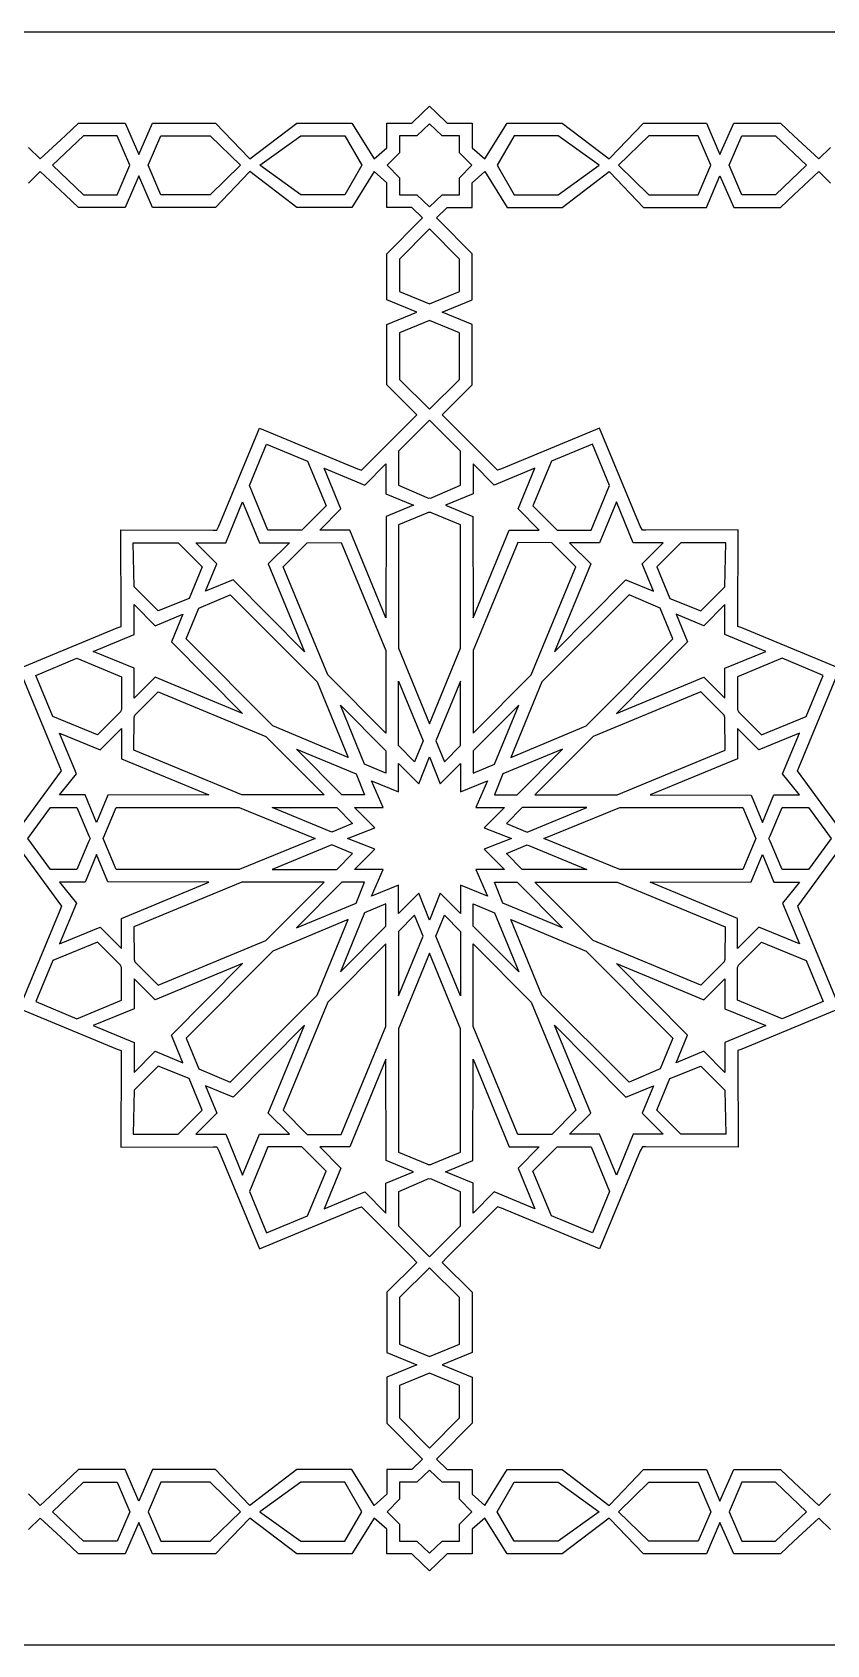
# Model space of a CAD drawing. Extents: x -1925 to 1925, y -1275 to 1275.
# Drawn here: x -629 to 629, y -1275 to 1275 of the extents above; entities that cross this region are included whole.
import ezdxf

# ---------------------------------------------------------------- set-up
doc = ezdxf.new("R2010")
doc.units = 0
doc.layers.add('LAYER_1', color=18, linetype='CONTINUOUS')

msp = doc.modelspace()

# ---------------------------------------------------------------- linework, layer by layer
at = {"layer": 'LAYER_1'}
for points in [[(-1925, -1275), (1925, -1275), (1925, 1275), (-1925, 1275)], [(0, 998.9), (19.8, 1017.9), (47.4, 1017.9), (47.4, 1045), (67, 1064.6), (47.4, 1084.3), (47.4, 1111.4), (19.8, 1111.4), (0, 1130.4), (-19.8, 1111.4), (-47.4, 1111.4), (-47.4, 1084.3), (-67.1, 1064.6), (-47.4, 1045), (-47.4, 1017.9), (-19.8, 1017.9)], [(-474.2, 1064.6), (-474.2, 1064.6), (-494.5, 1111.3), (-547.7, 1111.4), (-596.7, 1064.6), (-547.7, 1017.9), (-494.5, 1017.9), (-474.2, 1064.6)], [(-445.2, 1064.6), (-445.2, 1064.6), (-425.4, 1111.4), (-347.1, 1111.4), (-299.3, 1064.6), (-347.1, 1017.9), (-425.4, 1017.9), (-445.2, 1064.6)], [(-268.5, 1064.6), (-268.5, 1064.6), (-203.4, 1111.4), (-134.2, 1111.4), (-107.2, 1064.6), (-134.2, 1017.9), (-203.4, 1017.9), (-268.5, 1064.6)], [(268.5, 1064.6), (268.5, 1064.6), (203.4, 1111.4), (134.2, 1111.4), (107.2, 1064.6), (134.2, 1017.9), (203.4, 1017.9), (268.5, 1064.6)], [(445.2, 1064.6), (445.2, 1064.6), (425.4, 1111.4), (347.1, 1111.4), (299.3, 1064.6), (347.1, 1017.9), (425.4, 1017.9), (445.2, 1064.6)], [(474.2, 1064.6), (474.2, 1064.6), (494.5, 1111.3), (547.7, 1111.4), (596.7, 1064.6), (547.7, 1017.9), (494.5, 1017.9), (474.2, 1064.6)], [(0, 845.5), (47.4, 865.2), (47.4, 916.4), (0, 964.2), (-47.4, 916.4), (-47.5, 865.2)], [(0, 678.7), (47.3, 725.7), (47.4, 799.4), (0, 818.9), (-47.4, 799.4), (-47.3, 725.7)], [(0, 538.5), (2.2, 538.3), (4.3, 539.3), (49.1, 558.5), (49, 612.3), (49, 612.4), (0, 661.5), (-49, 612.4), (-49, 612.3), (-49.1, 558.5), (-4.3, 539.3), (-2.2, 538.3)], [(-201.8, 487.7), (-255.8, 487.7), (-285, 558.2), (-257.9, 623.4), (-192.9, 596.5), (-163.7, 525.9)], [(201.8, 487.7), (255.8, 487.7), (285, 558.2), (257.9, 623.4), (192.9, 596.5), (163.7, 525.9)], [(-69.1, 349.2), (-126.3, 487.7), (-173.7, 487.7), (-140.2, 521.3), (-166.8, 585.7), (-102.4, 559), (-68.9, 592.6), (-68.9, 545.1), (-25.5, 527.2), (-68.7, 509.2)], [(69.1, 349.2), (126.3, 487.7), (173.7, 487.7), (140.2, 521.3), (166.8, 585.7), (102.4, 559), (68.9, 592.6), (68.9, 545.1), (25.5, 527.2), (68.7, 509.2)], [(-354.3, 391), (-336.3, 434.2), (-369.8, 467.7), (-322.5, 467.8), (-295.7, 532.2), (-269.1, 467.8), (-221.7, 467.8), (-255.2, 434.2), (-197.7, 295.3), (-310.8, 409)], [(0, 181.5), (49.1, 301.2), (49, 496), (4.1, 514.7), (2.1, 515.5), (0, 515.4), (-2.1, 515.5), (-4.1, 514.7), (-49, 496), (-49.1, 301.2)], [(354.3, 391), (336.3, 434.2), (369.8, 467.7), (322.4, 467.8), (295.7, 532.2), (269.1, 467.8), (221.7, 467.8), (255.2, 434.2), (197.7, 295.3), (310.8, 409)], [(-359.7, 429.5), (-380.5, 379.5), (-429.4, 359.9), (-467.4, 398), (-469, 467.7), (-397.9, 467.7)], [(-161.1, 258.9), (-231.7, 429.6), (-193.6, 467.8), (-139.6, 467.9), (-69, 297.2), (-69.1, 166.8)], [(161.1, 258.9), (231.7, 429.6), (193.6, 467.8), (139.6, 467.9), (69, 297.2), (69.1, 166.8)], [(359.7, 429.5), (380.4, 379.5), (429.4, 359.9), (467.4, 398), (468.9, 467.7), (397.9, 467.7)], [(-365.2, 364.3), (-315.7, 385.5), (-178, 247.7), (-128.6, 128.1), (-247.7, 178.1), (-385.3, 315.8)], [(365.2, 364.3), (315.7, 385.5), (178, 247.7), (128.6, 128.1), (247.7, 178.1), (385.3, 315.8)], [(-434.1, 255.3), (-467.6, 221.7), (-467.6, 269.2), (-532, 295.8), (-467.6, 322.5), (-467.5, 369.9), (-434.1, 336.4), (-390.6, 354.5), (-408.5, 311.2), (-295.7, 197.8)], [(434.1, 255.3), (467.6, 221.7), (467.6, 269.2), (532, 295.8), (467.5, 322.5), (467.5, 369.9), (434, 336.4), (390.6, 354.5), (408.5, 311.2), (295.7, 197.8)], [(-525.6, 163.7), (-596.2, 192.9), (-623.1, 258), (-558.1, 285), (-487.5, 255.7), (-487.5, 203.9), (-488.2, 202.1), (-488.9, 200.4)], [(525.6, 163.7), (596.2, 192.9), (623.1, 258), (558.1, 285), (487.4, 255.7), (487.5, 203.9), (488.2, 202.1), (488.9, 200.4)], [(-466.2, 195.1), (-429.5, 231.8), (-258.9, 161.2), (-166.8, 69), (-297.1, 68.9), (-467.7, 139.6), (-467.6, 189.7), (-467.6, 191.6)], [(-49.2, 249), (-10, 154.5), (-23.8, 121.5), (-49.2, 146.9)], [(49.2, 249), (10, 154.5), (23.8, 121.5), (49.2, 146.9)], [(466.2, 195.1), (429.4, 231.8), (258.9, 161.2), (166.8, 69), (297.1, 68.9), (467.7, 139.6), (467.6, 189.7), (467.6, 191.6)], [(-69.1, 103.4), (-102.6, 117.3), (-141.1, 210.8), (-69.1, 138.7)], [(69.1, 103.4), (102.6, 117.3), (141.1, 210.8), (69.1, 138.7)], [(-585.5, 68.9), (-558.7, 102.4), (-585.4, 166.8), (-521, 140.1), (-487.5, 173.7), (-487.5, 126.2), (-349.1, 69), (-509, 68.6), (-526.9, 25.4), (-544.9, 68.9)], [(585.5, 68.9), (558.7, 102.4), (585.4, 166.8), (521, 140.1), (487.5, 173.7), (487.5, 126.2), (349.1, 69), (509, 68.6), (526.9, 25.4), (544.9, 68.9)], [(-102.8, 69), (-138.7, 69), (-210.7, 141.1), (-116.3, 102.1)], [(-129.8, 0), (-129.8, 0), (-86.6, 17), (-118.8, 49.1), (-73.3, 49.1), (-91.7, 91.2), (-49.2, 73.7), (-49.2, 118.8), (-17, 86.5), (0, 129.1), (17, 86.5), (49.2, 118.8), (49.2, 73.7), (91.7, 91.2), (73.3, 49.1), (118.8, 49.1), (86.6, 17), (129.8, 0), (129.8, 0), (129.8, 0), (86.6, -17), (118.8, -49.1), (73.3, -49.1), (91.7, -91.2), (49.2, -73.7), (49.2, -118.8), (17, -86.5), (0, -129.1), (-17, -86.5), (-49.2, -118.8), (-49.2, -73.7), (-91.7, -91.2), (-73.3, -49.1), (-118.8, -49.1), (-86.6, -17), (-129.8, 0)], [(102.8, 69), (138.7, 69), (210.7, 141.1), (116.3, 102.1)], [(-635.7, 0), (-600, 49), (-558.2, 49), (-539, 4.2), (-537.1, 0), (-539, -4.2), (-558.2, -49), (-600, -49)], [(-516.4, 0), (-495.8, 48.9), (-301.1, 49), (-181.1, 0), (-301.1, -49), (-495.8, -48.9)], [(-248.8, 49.1), (-146.9, 49.1), (-121.6, 23.7), (-154.5, 9.8)], [(248.8, 49.1), (146.9, 49.1), (121.6, 23.7), (154.5, 9.8)], [(181.1, 0), (301.1, 49), (495.8, 48.9), (516.4, 0), (495.8, -48.9), (301.1, -49)], [(537.1, 0), (539, 4.2), (558.2, 49), (600, 49), (635.7, 0), (600, -49), (558.2, -49), (539, -4.2)], [(-585.5, -68.9), (-558.7, -102.4), (-585.4, -166.8), (-521, -140.1), (-487.5, -173.7), (-487.5, -126.3), (-349.1, -69.1), (-509, -68.6), (-526.9, -25.4), (-544.9, -68.9)], [(-248.8, -49.1), (-146.9, -49.1), (-121.6, -23.8), (-154.5, -9.9)], [(248.8, -49.1), (146.9, -49.1), (121.6, -23.8), (154.5, -9.9)], [(585.5, -68.9), (558.7, -102.4), (585.4, -166.8), (521, -140.1), (487.5, -173.7), (487.5, -126.3), (349.1, -69.1), (509, -68.6), (526.9, -25.4), (544.9, -68.9)], [(-466.2, -195.1), (-429.5, -231.8), (-258.9, -161.2), (-166.8, -69), (-297.1, -69), (-467.7, -139.6), (-467.6, -189.7), (-467.6, -191.6)], [(-102.8, -69), (-138.7, -69), (-210.7, -141.1), (-116.3, -102.1)], [(102.8, -69), (138.7, -69), (210.7, -141.1), (116.3, -102.1)], [(466.2, -195.1), (429.4, -231.8), (258.9, -161.2), (166.8, -69), (297.1, -69), (467.7, -139.6), (467.6, -189.7), (467.6, -191.6)], [(-69.1, -103.4), (-102.6, -117.3), (-141.1, -210.8), (-69.1, -138.7)], [(-49.2, -249), (-10, -154.5), (-23.8, -121.5), (-49.2, -146.9)], [(49.2, -249), (10, -154.5), (23.8, -121.5), (49.2, -146.9)], [(69.1, -103.4), (102.6, -117.3), (141.1, -210.8), (69.1, -138.7)], [(-365.2, -364.3), (-315.7, -385.5), (-178, -247.7), (-128.6, -128.1), (-247.7, -178.1), (-385.3, -315.8)], [(365.2, -364.3), (315.7, -385.5), (178, -247.7), (128.6, -128.1), (247.7, -178.1), (385.3, -315.8)], [(-525.6, -163.7), (-596.2, -192.9), (-623.1, -258), (-558.1, -285), (-487.5, -255.8), (-487.5, -203.9), (-488.2, -202.1), (-488.9, -200.4)], [(-161.1, -258.9), (-231.7, -429.6), (-193.6, -467.9), (-139.6, -467.9), (-69, -297.2), (-69.1, -166.8)], [(161.1, -258.9), (231.7, -429.6), (193.6, -467.9), (139.6, -467.9), (69, -297.2), (69.1, -166.8)], [(525.6, -163.7), (596.2, -192.9), (623.1, -258), (558.1, -285), (487.4, -255.8), (487.5, -203.9), (488.2, -202.1), (488.9, -200.4)], [(-434.1, -255.3), (-467.6, -221.7), (-467.6, -269.2), (-532, -295.8), (-467.6, -322.5), (-467.5, -369.9), (-434.1, -336.4), (-390.6, -354.5), (-408.5, -311.2), (-295.7, -197.9)], [(0, -515.4), (2.1, -515.5), (4.1, -514.7), (49, -496), (49.1, -301.2), (0, -181.5), (-49.1, -301.2), (-49, -496), (-4.1, -514.7), (-2.1, -515.5)], [(434.1, -255.3), (467.6, -221.7), (467.6, -269.2), (532, -295.8), (467.5, -322.5), (467.5, -369.9), (434, -336.4), (390.6, -354.5), (408.5, -311.2), (295.7, -197.9)], [(-354.3, -391), (-336.3, -434.3), (-369.8, -467.7), (-322.5, -467.8), (-295.7, -532.2), (-269.1, -467.8), (-221.7, -467.8), (-255.2, -434.3), (-197.7, -295.4), (-310.8, -409)], [(354.3, -391), (336.3, -434.3), (369.8, -467.7), (322.4, -467.8), (295.7, -532.2), (269.1, -467.8), (221.7, -467.8), (255.2, -434.3), (197.7, -295.4), (310.8, -409)], [(-69.1, -349.2), (-126.3, -487.8), (-173.7, -487.7), (-140.2, -521.3), (-166.8, -585.7), (-102.4, -559), (-68.9, -592.6), (-68.9, -545.2), (-25.5, -527.2), (-68.7, -509.3)], [(69.1, -349.2), (126.3, -487.8), (173.7, -487.7), (140.2, -521.3), (166.8, -585.7), (102.4, -559), (68.9, -592.6), (68.9, -545.2), (25.5, -527.2), (68.7, -509.3)], [(-359.7, -429.5), (-380.5, -379.5), (-429.4, -359.9), (-467.4, -398), (-469, -467.7), (-397.9, -467.7)], [(359.7, -429.5), (380.4, -379.5), (429.4, -359.9), (467.4, -398), (468.9, -467.7), (397.9, -467.7)], [(-201.8, -487.7), (-255.8, -487.7), (-285, -558.2), (-257.9, -623.5), (-192.9, -596.5), (-163.7, -525.9)], [(201.8, -487.7), (255.8, -487.7), (285, -558.2), (257.9, -623.5), (192.9, -596.5), (163.7, -525.9)], [(0, -661.5), (49, -612.4), (49, -612.3), (49.1, -558.5), (4.3, -539.3), (2.2, -538.3), (0, -538.5), (-2.2, -538.3), (-4.3, -539.3), (-49.1, -558.5), (-49, -612.3), (-49, -612.4)], [(0, -818.9), (47.4, -799.4), (47.3, -725.7), (0, -678.7), (-47.3, -725.7), (-47.4, -799.4)], [(0, -964.2), (47.4, -916.4), (47.4, -865.2), (0, -845.5), (-47.5, -865.2), (-47.4, -916.4)], [(-474.2, -1064.6), (-474.2, -1064.6), (-494.5, -1111.4), (-547.7, -1111.4), (-596.7, -1064.6), (-547.7, -1017.9), (-494.5, -1017.9), (-474.2, -1064.6)], [(-445.2, -1064.6), (-445.2, -1064.6), (-425.4, -1111.4), (-347.1, -1111.4), (-299.3, -1064.6), (-347.1, -1017.9), (-425.4, -1017.9), (-445.2, -1064.6)], [(-268.5, -1064.6), (-268.5, -1064.6), (-203.4, -1111.4), (-134.2, -1111.4), (-107.2, -1064.6), (-134.2, -1017.9), (-203.4, -1017.9), (-268.5, -1064.6)], [(0, -1130.4), (19.8, -1111.4), (47.4, -1111.4), (47.4, -1084.3), (67, -1064.6), (47.4, -1045), (47.4, -1017.9), (19.8, -1017.9), (0, -998.9), (-19.8, -1017.9), (-47.4, -1017.9), (-47.4, -1045), (-67.1, -1064.6), (-47.4, -1084.3), (-47.4, -1111.4), (-19.8, -1111.4)], [(268.5, -1064.6), (268.5, -1064.6), (203.4, -1111.4), (134.2, -1111.4), (107.2, -1064.6), (134.2, -1017.9), (203.4, -1017.9), (268.5, -1064.6)], [(445.2, -1064.6), (445.2, -1064.6), (425.4, -1111.4), (347.1, -1111.4), (299.3, -1064.6), (347.1, -1017.9), (425.4, -1017.9), (445.2, -1064.6)], [(474.2, -1064.6), (474.2, -1064.6), (494.5, -1111.4), (547.7, -1111.4), (596.7, -1064.6), (547.7, -1017.9), (494.5, -1017.9), (474.2, -1064.6)]]:
    msp.add_lwpolyline(points, close=True, dxfattribs=at)
for points in [[(-634.6, 1092.6), (-616.2, 1074.7), (-576.8, 1111.4), (-555.7, 1131.4), (-481.4, 1131.3), (-459.8, 1081.6), (-438.6, 1131.4), (-338.9, 1131.4), (-285.3, 1075.7), (-284.3, 1074.6), (-209.8, 1131.4), (-122.7, 1131.4), (-87.6, 1074.7), (-67.4, 1092.4), (-67.4, 1131.4), (-27.9, 1131.4), (-10.9, 1147.7), (0, 1158), (10.9, 1147.7), (27.9, 1131.4), (67.4, 1131.4), (67.4, 1092.4), (87.6, 1074.7), (122.7, 1131.4), (209.8, 1131.4), (284.3, 1074.6), (285.3, 1075.7), (338.9, 1131.4), (438.6, 1131.4), (459.7, 1081.6), (481.4, 1131.3), (555.7, 1131.4), (576.8, 1111.4), (616.2, 1074.7), (634.6, 1092.6)], [(-652.8, 10.6), (-582.4, 107), (-584.9, 113.5), (-649.2, 268.8), (-494, 333.1), (-487.8, 335.4), (-487.8, 342.4), (-488.2, 488.1), (-342.5, 487.7), (-342.4, 487.7), (-336.8, 487.7), (-333.2, 493.9), (-268.9, 649.1), (-113.7, 584.8), (-107.5, 582.3), (-102.8, 587), (-28, 662.1), (-19.9, 670.2), (-67.3, 717.4), (-67.4, 812.8), (-20.1, 832.2), (-67.5, 851.8), (-67.4, 924.6), (-14.2, 978.3), (-10.9, 981.6), (-10.9, 981.6), (-27.9, 997.9), (-67.4, 997.9), (-67.4, 1036.9), (-87.6, 1054.6), (-122.7, 997.9), (-209.8, 997.9), (-284.3, 1054.7), (-285.3, 1053.6), (-338.9, 997.9), (-438.6, 997.9), (-459.8, 1047.7), (-481.4, 997.9), (-555.7, 997.9), (-576.8, 1017.9), (-616.2, 1054.6), (-634.6, 1036.6)], [(652.8, 10.6), (582.4, 107), (584.9, 113.5), (649.2, 268.8), (494, 333.1), (487.8, 335.4), (487.8, 342.4), (488.2, 488.1), (342.5, 487.7), (342.4, 487.7), (336.8, 487.7), (333.2, 493.9), (268.9, 649.1), (113.7, 584.8), (107.5, 582.3), (102.8, 587), (28, 662.1), (19.9, 670.2), (67.3, 717.4), (67.4, 812.8), (20.1, 832.2), (67.4, 851.8), (67.4, 924.6), (14.2, 978.3), (10.9, 981.6), (10.9, 981.6), (27.9, 997.9), (67.4, 997.9), (67.4, 1036.9), (87.6, 1054.6), (122.7, 997.9), (209.8, 997.9), (284.3, 1054.7), (285.3, 1053.6), (338.9, 997.9), (438.6, 997.9), (459.7, 1047.7), (481.4, 997.9), (555.7, 997.9), (576.8, 1017.9), (616.2, 1054.6), (634.6, 1036.6)], [(-652.8, -10.6), (-582.4, -107), (-584.9, -113.6), (-649.2, -268.8), (-494, -333.1), (-487.8, -335.4), (-487.8, -342.4), (-488.2, -488.1), (-342.5, -487.7), (-342.4, -487.7), (-336.8, -487.7), (-333.2, -493.9), (-268.9, -649.1), (-113.7, -584.8), (-107.5, -582.3), (-102.8, -587), (-28, -662.2), (-19.9, -670.3), (-67.3, -717.4), (-67.4, -812.8), (-20.1, -832.2), (-67.5, -851.8), (-67.4, -924.6), (-14.2, -978.3), (-10.9, -981.6), (-10.9, -981.6), (-27.9, -997.9), (-67.4, -997.9), (-67.4, -1036.9), (-87.6, -1054.6), (-122.7, -997.9), (-209.8, -997.9), (-284.3, -1054.7), (-285.3, -1053.6), (-338.9, -997.9), (-438.6, -997.9), (-459.8, -1047.7), (-481.4, -997.9), (-555.7, -997.9), (-576.8, -1017.9), (-616.2, -1054.6), (-634.6, -1036.6)], [(652.8, -10.6), (582.4, -107), (584.9, -113.6), (649.2, -268.8), (494, -333.1), (487.8, -335.4), (487.8, -342.4), (488.2, -488.1), (342.5, -487.7), (342.4, -487.7), (336.8, -487.7), (333.2, -493.9), (268.9, -649.1), (113.7, -584.8), (107.5, -582.3), (102.8, -587), (28, -662.2), (19.9, -670.3), (67.3, -717.4), (67.4, -812.8), (20.1, -832.2), (67.4, -851.8), (67.4, -924.6), (14.2, -978.3), (10.9, -981.6), (10.9, -981.6), (27.9, -997.9), (67.4, -997.9), (67.4, -1036.9), (87.6, -1054.6), (122.7, -997.9), (209.8, -997.9), (284.3, -1054.7), (285.3, -1053.6), (338.9, -997.9), (438.6, -997.9), (459.7, -1047.7), (481.4, -997.9), (555.7, -997.9), (576.8, -1017.9), (616.2, -1054.6), (634.6, -1036.6)], [(634.6, -1092.7), (616.2, -1074.7), (576.8, -1111.4), (555.7, -1131.4), (481.4, -1131.3), (459.7, -1081.6), (438.6, -1131.4), (338.9, -1131.4), (285.3, -1075.7), (284.3, -1074.6), (209.8, -1131.4), (122.7, -1131.4), (87.6, -1074.7), (67.4, -1092.4), (67.4, -1131.4), (27.9, -1131.4), (10.9, -1147.7), (0, -1158), (-10.9, -1147.7), (-27.9, -1131.4), (-67.4, -1131.4), (-67.4, -1092.4), (-87.6, -1074.7), (-122.7, -1131.4), (-209.8, -1131.4), (-284.3, -1074.6), (-285.3, -1075.7), (-338.9, -1131.4), (-438.6, -1131.4), (-459.8, -1081.6), (-481.4, -1131.3), (-555.7, -1131.4), (-576.8, -1111.4), (-616.2, -1074.7), (-634.6, -1092.7)]]:
    msp.add_lwpolyline(points, dxfattribs=at)

doc.saveas('drawing.dxf')
